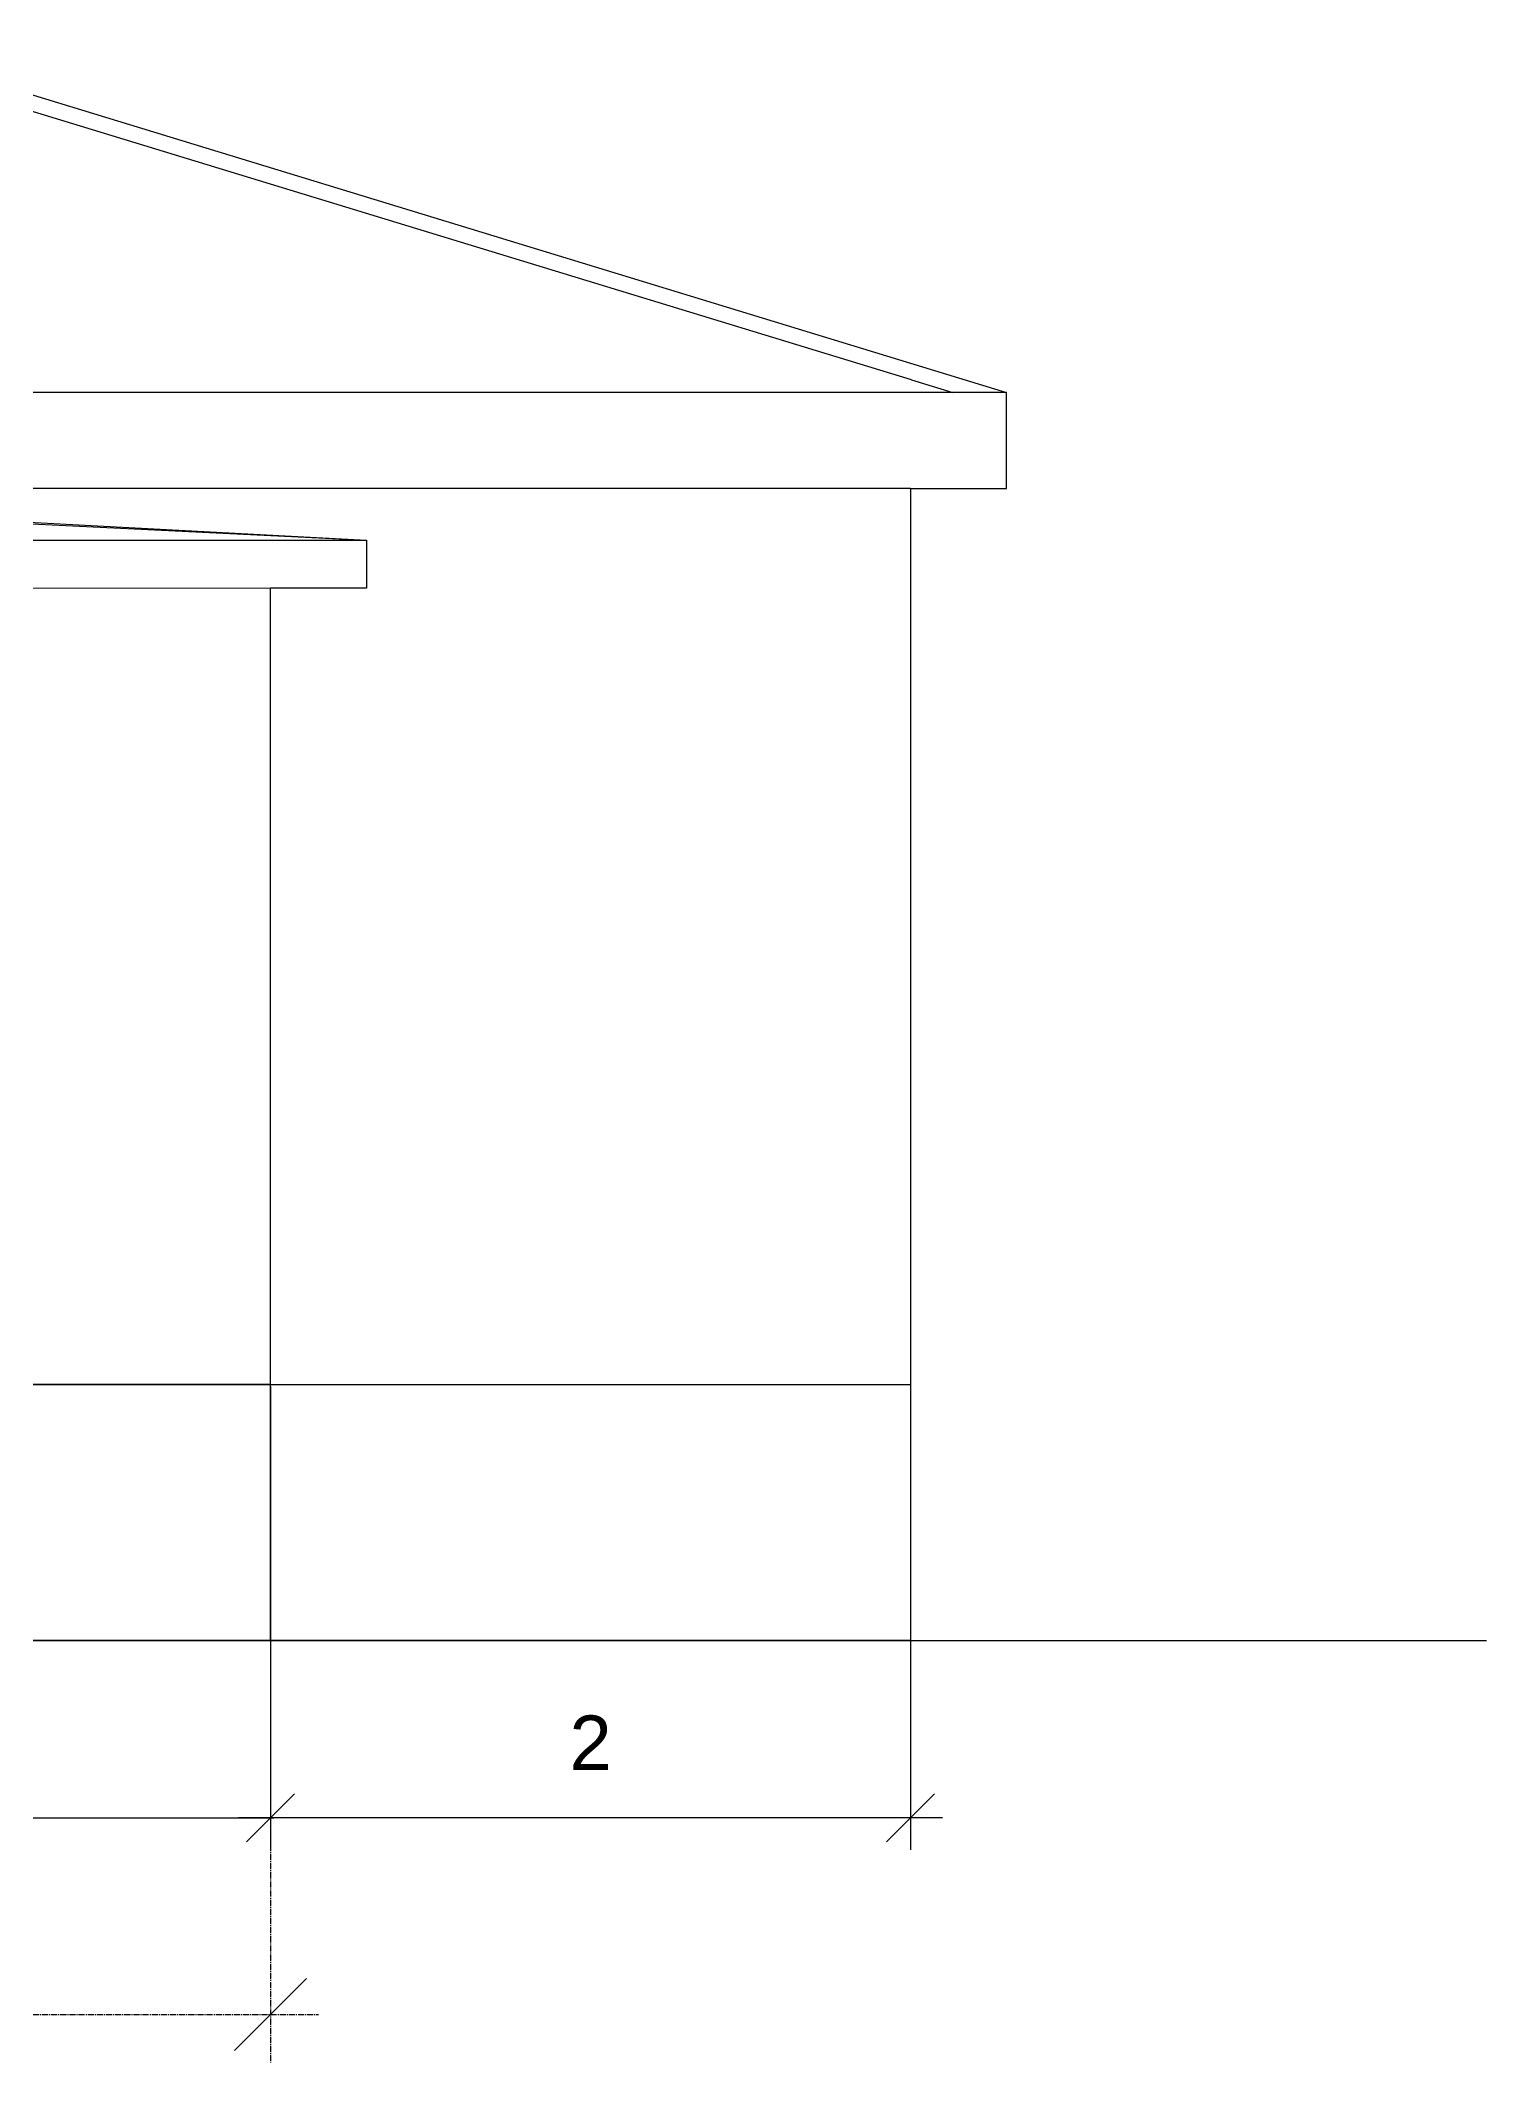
# Model space of a CAD drawing. Header units: millimetres. Extents: x -60009 to 113281, y -58228 to 411188.
# Drawn here: x -20553 to -16033, y 56998 to 63316 of the extents above; entities that cross this region are included whole.
import ezdxf

# ---------------------------------------------------------------- set-up
doc = ezdxf.new("R2010")
doc.units = ezdxf.units.MM
doc.linetypes.add('ACAD_ISO04W100', pattern=[30, 24, -3, 0, -3])
doc.linetypes.add('CENTER2', pattern=[28.575, 19.05, -3.175, 3.175, -3.175])
doc.layers.get('0').update_dxf_attribs({"color": 1})
for name, color, linetype in [('Förtydligande', 8, 'CENTER2'), ('Grundritningar', 1, 'Continuous'), ('Mått', 4, 'Continuous')]:
    doc.layers.add(name, color=color, linetype=linetype)
doc.styles.get("Standard").update_dxf_attribs({"font": 'Arial.ttf', "height": 170})
doc.dimstyles.new('Egen dimension', dxfattribs={"dimscale": 10, "dimtxt": 2.5, "dimasz": 15, "dimexe": 10, "dimexo": 0.625, "dimgap": 15, "dimtad": 1, "dimlfac": 0.001, "dimtxsty": 'Standard', "dimblk": 'OBLIQUE', "dimblk1": 'OBLIQUE', "dimblk2": 'OBLIQUE', "dimcen": 20, "dimdle": 10, "dimadec": 0, "dimazin": 0, "dimtfac": 1, "dimtmove": 0, "dimatfit": 3, "dimldrblk": 'OPEN90', "dimfxl": 1, "dimarcsym": 0})

# ---------------------------------------------------------------- blocks, each defined once
blk = doc.blocks.new('_Oblique')
at = {"color": 0, "linetype": 'ByBlock', "lineweight": -2}
blk.add_line((-0.5, -0.5), (0.5, 0.5), dxfattribs=at)
blk = doc.blocks.new('*D123')
at = {"layer": 'Defpoints', "color": 0, "transparency": 16777216}
for p in [(-29113.3, 58315.9), (-19833.3, 58315.9), (-19833.3, 57147.5)]:
    blk.add_point(p, dxfattribs=at)
at = {"layer": 'Förtydligande', "color": 0, "lineweight": -2, "transparency": 16777216}
for p, q in [((-29113.3, 58306.5), (-29113.3, 56997.5)), ((-19833.3, 58306.5), (-19833.3, 56997.5)), ((-29263.3, 57147.5), (-19683.3, 57147.5))]:
    blk.add_line(p, q, dxfattribs=at)
at = {"layer": 'Förtydligande', "color": 0, "lineweight": -2, "transparency": 16777216, "xscale": 225, "yscale": 225, "zscale": 225, "rotation": 180}
blk.add_blockref('_Oblique', (-29113.3, 57147.5), dxfattribs=at)
at = {"layer": 'Förtydligande', "color": 0, "lineweight": -2, "transparency": 16777216, "xscale": 225, "yscale": 225, "zscale": 225}
blk.add_blockref('_Oblique', (-19833.3, 57147.5), dxfattribs=at)
at = {"layer": 'Förtydligande', "color": 0, "transparency": 16777216, "insert": (-24617.5, 57459.5), "char_height": 170, "attachment_point": 5}
blk.add_mtext('TILLBYGGNAD', dxfattribs=at)
blk = doc.blocks.new('_Open90')
at = {"color": 0, "linetype": 'ByBlock', "lineweight": -2}
for p, q in [((-0.5, 0.5), (0, 0)), ((0, 0), (-1, 0)), ((0, 0), (-0.5, -0.5))]:
    blk.add_line(p, q, dxfattribs=at)
blk = doc.blocks.new('*D145')
at = {"layer": 'Defpoints', "color": 0, "transparency": 16777216}
for p in [(-19833.3, 59115.9), (-17833.3, 59115.9), (-19833.3, 57761.9)]:
    blk.add_point(p, dxfattribs=at)
at = {"layer": 'Mått', "color": 0, "lineweight": -2, "transparency": 16777216}
for p, q in [((-19833.3, 59109.6), (-19833.3, 57661.9)), ((-17833.3, 59109.6), (-17833.3, 57661.9)), ((-17733.3, 57761.9), (-19933.3, 57761.9))]:
    blk.add_line(p, q, dxfattribs=at)
at = {"layer": 'Mått', "color": 0, "lineweight": -2, "transparency": 16777216, "xscale": 150, "yscale": 150, "zscale": 150, "rotation": 180}
blk.add_blockref('_Oblique', (-19833.3, 57761.9), dxfattribs=at)
at = {"layer": 'Mått', "color": 0, "lineweight": -2, "transparency": 16777216, "xscale": 150, "yscale": 150, "zscale": 150}
blk.add_blockref('_Oblique', (-17833.3, 57761.9), dxfattribs=at)
at = {"layer": 'Mått', "color": 0, "transparency": 16777216, "insert": (-18833.3, 57996.9), "char_height": 170, "attachment_point": 5}
blk.add_mtext('2', dxfattribs=at)
blk = doc.blocks.new('*D146')
at = {"layer": 'Defpoints', "color": 0, "transparency": 16777216}
for p in [(-29113.3, 59115.9), (-19833.3, 59115.9), (-19833.3, 57762)]:
    blk.add_point(p, dxfattribs=at)
at = {"layer": 'Mått', "color": 0, "lineweight": -2, "transparency": 16777216}
for p, q in [((-29113.3, 59109.6), (-29113.3, 57662)), ((-19833.3, 59109.6), (-19833.3, 57662)), ((-29123.3, 57762), (-19823.3, 57762))]:
    blk.add_line(p, q, dxfattribs=at)
at = {"layer": 'Mått', "color": 0, "lineweight": -2, "transparency": 16777216, "xscale": 150, "yscale": 150, "zscale": 150, "rotation": 180}
blk.add_blockref('_Oblique', (-29113.3, 57762), dxfattribs=at)
at = {"layer": 'Mått', "color": 0, "lineweight": -2, "transparency": 16777216, "xscale": 150, "yscale": 150, "zscale": 150}
blk.add_blockref('_Oblique', (-19833.3, 57762), dxfattribs=at)
at = {"layer": 'Mått', "color": 0, "transparency": 16777216, "insert": (-24582.5, 58014.4), "char_height": 170, "attachment_point": 5}
blk.add_mtext('9,28', dxfattribs=at)

msp = doc.modelspace()

# ---------------------------------------------------------------- linework, layer by layer
at = {"layer": 'Förtydligande', "linetype": 'ACAD_ISO04W100', "lineweight": -3, "ltscale": 0.1}
msp.add_line((-33513.294, 58315.864), (-16033.294, 58315.864), dxfattribs=at)
at = {"layer": 'Grundritningar'}
for p, q in [((-21133.294, 63315.864), (-17533.294, 62215.864)), ((-17830.761, 62255.246), (-21147.595, 63267.953)), ((-17533.294, 62215.864), (-31413.294, 62215.864)), ((-17533.294, 61915.864), (-17533.294, 62215.864)), ((-17833.294, 61915.864), (-31113.294, 61915.864)), ((-21973.29, 61884.148), (-19533.294, 61754.148)), ((-21973.29, 61874.148), (-19533.294, 61754.148)), ((-17833.294, 61915.864), (-17833.294, 58315.864)), ((-17833.294, 61915.864), (-17533.294, 61915.864)), ((-17833.294, 58315.864), (-31113.294, 58315.864))]:
    msp.add_line(p, q, dxfattribs=at)
at = {"layer": 'Grundritningar', "ltscale": 100}
for p, q in [((-17830.761, 62255.246), (-17701.776, 62215.864)), ((-29413.294, 61754.148), (-19833.294, 61754.148)), ((-19833.294, 61754.148), (-19533.294, 61754.148)), ((-19533.294, 61754.148), (-19533.294, 61604.148)), ((-29113.294, 61615.864), (-19833.294, 61604.148)), ((-19833.294, 58315.864), (-19833.294, 61604.148)), ((-19533.294, 61604.148), (-19833.294, 61604.148)), ((-29113.294, 59115.864), (-19833.294, 59115.864)), ((-19833.294, 59115.864), (-21368.294, 59115.864)), ((-19833.294, 59115.864), (-17833.294, 59115.864))]:
    msp.add_line(p, q, dxfattribs=at)

# ---------------------------------------------------------------- dimensions: what is measured, and where the dimension line sits
at = {"layer": 'Förtydligande'}
dim = msp.add_linear_dim(base=(-19833.294, 57147.537), p1=(-29113.294, 58315.864), p2=(-19833.294, 58315.864), text='TILLBYGGNAD', dimstyle='Egen dimension', override={"dimscale": 15}, dxfattribs=at)
dim.commit()
dim.dimension.update_dxf_attribs({"geometry": '*D123', "text_midpoint": (-24617.451, 57147.537), "dimtype": 160})
at = {"layer": 'Mått'}
dim = msp.add_linear_dim(base=(-19833.294, 57761.971), p1=(-29113.294, 59115.864), p2=(-19833.294, 59115.864), dimstyle='Egen dimension', override={"dimscale": 1, "dimtxt": 25, "dimasz": 150, "dimexe": 100, "dimexo": 6.25, "dimgap": 150, "dimcen": 200}, dxfattribs=at)
dim.commit()
dim.dimension.update_dxf_attribs({"geometry": '*D146', "text_midpoint": (-24582.498, 57761.971), "dimtype": 160})
dim = msp.add_linear_dim(base=(-19833.294, 57761.938), p1=(-17833.294, 59115.864), p2=(-19833.294, 59115.864), dimstyle='Egen dimension', dxfattribs=at)
dim.commit()
dim.dimension.update_dxf_attribs({"geometry": '*D145', "text_midpoint": (-18833.294, 57761.938), "dimtype": 160})

doc.saveas('drawing.dxf')
